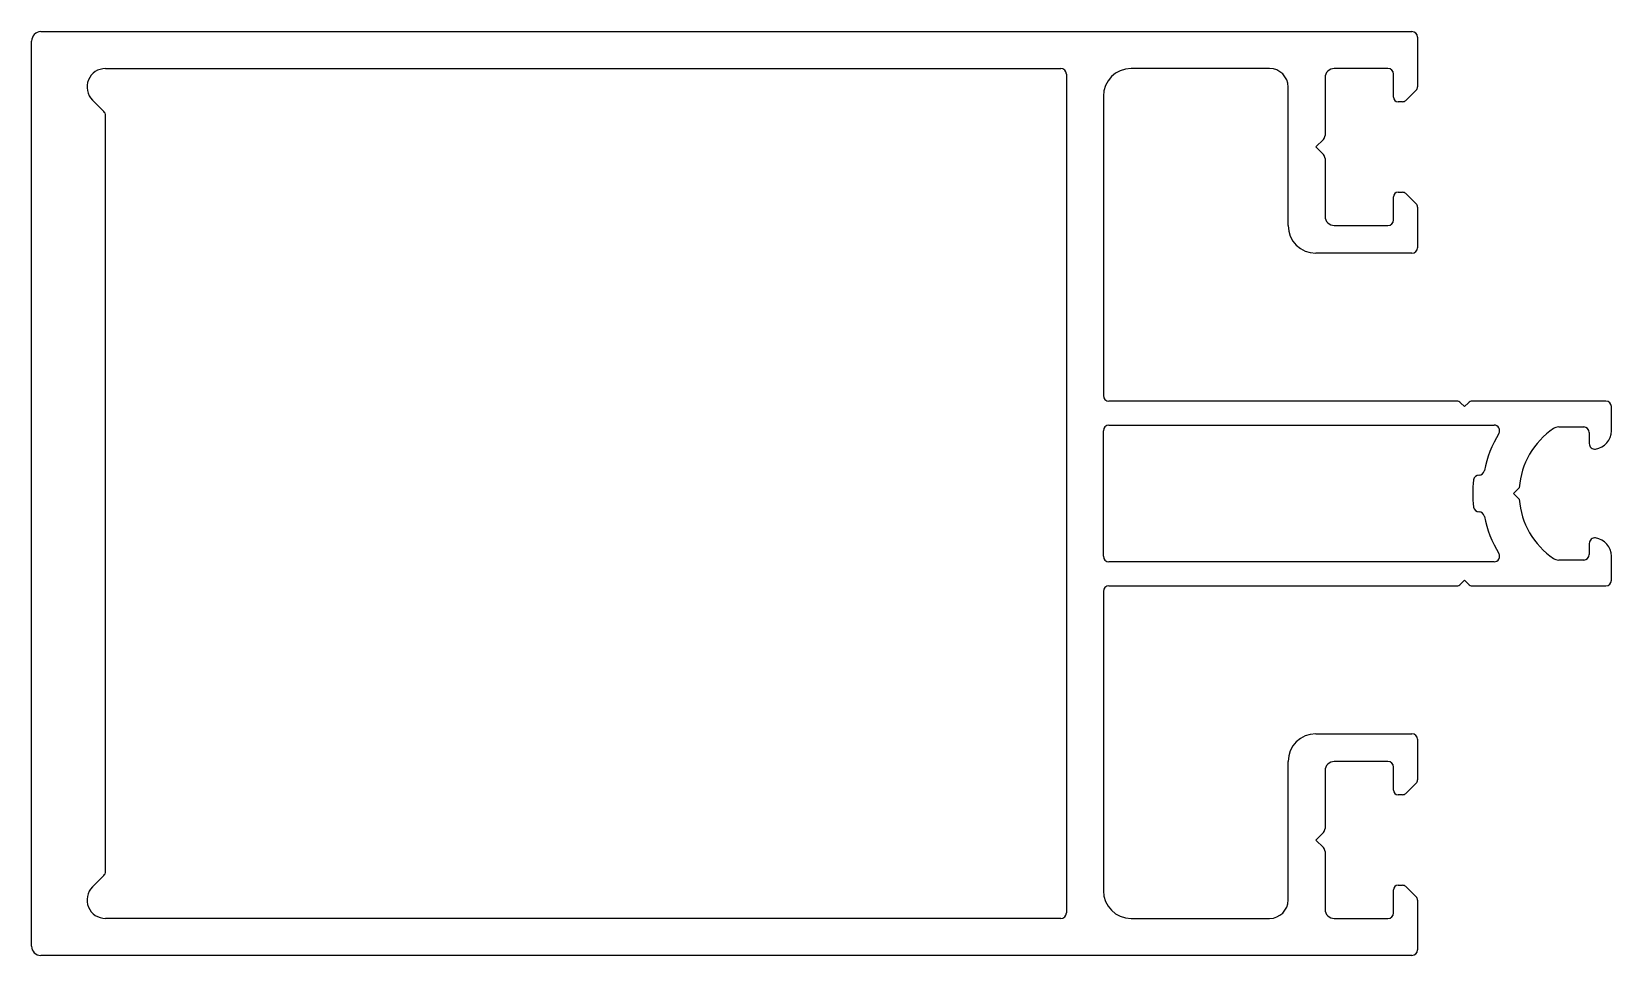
# Model space of a CAD drawing. Extents: x 596.9 to 682.4, y 536.5 to 586.5.
import ezdxf

# ---------------------------------------------------------------- set-up
doc = ezdxf.new("R2010")
doc.units = 0
doc.layers.get('0').update_dxf_attribs({"linetype": 'CONTINUOUS'})

msp = doc.modelspace()

# ---------------------------------------------------------------- linework, layer by layer
at = {"color": 0}
for p, q in [((597.405, 586.523), (671.605, 586.523)), ((596.905, 537.023), (596.905, 586.013)), ((671.905, 586.223), (671.905, 583.531)), ((600.905, 584.523), (652.605, 584.523)), ((652.905, 584.223), (652.905, 538.823)), ((663.905, 584.523), (656.405, 584.523)), ((666.905, 584.023), (666.905, 580.902)), ((670.305, 584.523), (667.405, 584.523)), ((670.605, 582.977), (670.605, 584.223)), ((664.905, 576.027), (664.905, 583.523)), ((671.831, 583.354), (671.278, 582.801)), ((600.817, 582.196), (600.198, 582.816)), ((654.905, 583.023), (654.905, 566.823)), ((671.101, 582.727), (670.855, 582.727)), ((600.905, 541.061), (600.905, 581.984)), ((666.817, 580.689), (666.405, 580.277)), ((666.405, 580.277), (666.817, 579.865)), ((666.905, 579.653), (666.905, 576.527)), ((670.605, 576.327), (670.605, 577.577)), ((670.855, 577.827), (671.101, 577.827)), ((671.278, 577.754), (671.831, 577.201)), ((671.905, 577.024), (671.905, 574.827)), ((667.405, 576.027), (670.305, 576.027)), ((671.605, 574.527), (666.405, 574.527)), ((674.026, 566.523), (655.205, 566.523)), ((674.45, 566.223), (674.238, 566.435)), ((674.662, 566.435), (674.45, 566.223)), ((682.1, 566.523), (674.874, 566.523)), ((682.4, 564.915), (682.4, 566.223)), ((655.205, 565.223), (676.053, 565.223)), ((654.905, 558.123), (654.905, 564.923)), ((679.548, 565.123), (680.9, 565.123)), ((681.2, 564.823), (681.2, 564.223)), ((675.23, 562.523), (675.238, 562.523)), ((677.1, 561.523), (677.412, 561.834)), ((677.412, 561.211), (677.1, 561.523)), ((675.238, 560.523), (675.23, 560.523)), ((681.2, 558.823), (681.2, 558.223)), ((676.053, 557.823), (655.205, 557.823)), ((680.9, 557.923), (679.548, 557.923)), ((682.4, 556.823), (682.4, 558.13)), ((674.238, 556.61), (674.45, 556.823)), ((674.45, 556.823), (674.662, 556.61)), ((654.905, 556.223), (654.905, 540.023)), ((655.205, 556.523), (674.026, 556.523)), ((674.874, 556.523), (682.1, 556.523)), ((666.405, 548.518), (671.605, 548.518)), ((671.905, 548.218), (671.905, 546.021)), ((664.905, 539.523), (664.905, 547.018)), ((666.905, 546.518), (666.905, 543.392)), ((670.305, 547.018), (667.405, 547.018)), ((670.605, 545.468), (670.605, 546.718)), ((671.831, 545.845), (671.278, 545.291)), ((671.101, 545.218), (670.855, 545.218)), ((666.817, 543.18), (666.405, 542.768)), ((666.405, 542.768), (666.817, 542.356)), ((666.905, 542.144), (666.905, 539.023)), ((600.198, 540.23), (600.817, 540.849)), ((670.605, 538.823), (670.605, 540.068)), ((670.855, 540.318), (671.101, 540.318)), ((671.278, 540.245), (671.831, 539.691)), ((671.905, 539.514), (671.905, 536.823)), ((652.605, 538.523), (600.905, 538.523)), ((656.405, 538.523), (663.905, 538.523)), ((667.405, 538.523), (670.305, 538.523)), ((671.605, 536.523), (597.405, 536.523))]:
    msp.add_line(p, q, dxfattribs=at)
for centre, radius, start, end in [((597.421, 586.006), 0.517, 91.84877, 179.23433), ((671.605, 586.223), 0.3, 0, 90), ((600.905, 583.523), 1, 90, 225), ((652.605, 584.223), 0.3, 0, 90), ((656.405, 583.023), 1.5, 90, 180), ((663.905, 583.523), 1, 0, 90), ((667.405, 584.023), 0.5, 90, 180), ((670.305, 584.223), 0.3, 0, 90), ((671.655, 583.531), 0.25, 315, 0), ((670.855, 582.977), 0.25, 180, 270), ((671.101, 582.977), 0.25, 270, 315), ((600.605, 581.984), 0.3, 0, 45), ((666.605, 580.902), 0.3, 315, 0), ((666.605, 579.653), 0.3, 0, 45), ((670.855, 577.577), 0.25, 90, 180), ((671.101, 577.577), 0.25, 45, 90), ((671.655, 577.024), 0.25, 360, 45), ((667.405, 576.527), 0.5, 180, 270), ((670.305, 576.327), 0.3, 270, 0), ((666.405, 576.027), 1.5, 180, 270), ((671.605, 574.827), 0.3, 270, 0), ((655.205, 566.823), 0.3, 180, 270), ((674.026, 566.223), 0.3, 45, 90), ((674.874, 566.223), 0.3, 90, 135), ((682.1, 566.223), 0.3, 0, 90), ((655.205, 564.923), 0.3, 90, 180), ((676.053, 564.923), 0.3, 328.67595, 90), ((681.64, 561.523), 6.24, 148.67595, 168.53456), ((681.64, 561.523), 4.24, 124.01645, 175.78747), ((679.548, 564.623), 0.5, 90, 124.01645), ((680.9, 564.823), 0.3, 0, 90), ((681.4, 564.915), 1, 278.21321, 0), ((681.498, 564.22), 0.298, 179.5855, 278.62771), ((675.23, 562.823), 0.3, 270, 348.53456), ((681.64, 561.523), 6.74, 173.75987, 186.24013), ((675.238, 562.223), 0.3, 90, 173.75987), ((681.64, 561.523), 4.24, 184.21253, 235.98355), ((675.238, 560.823), 0.3, 186.24013, 270), ((675.23, 560.223), 0.3, 11.46544, 90), ((681.64, 561.523), 6.24, 191.46544, 211.32405), ((681.501, 558.821), 0.301, 82.05969, 179.7271), ((681.4, 558.13), 1, 0, 81.78679), ((655.205, 558.123), 0.3, 180, 270), ((676.053, 558.123), 0.3, 270, 31.32405), ((679.548, 558.423), 0.5, 235.98355, 270), ((680.9, 558.223), 0.3, 270, 0), ((674.026, 556.823), 0.3, 270, 315), ((674.874, 556.823), 0.3, 225, 270), ((682.1, 556.823), 0.3, 270, 0), ((655.205, 556.223), 0.3, 90, 180), ((666.405, 547.018), 1.5, 90, 180), ((671.605, 548.218), 0.3, 0, 90), ((667.405, 546.518), 0.5, 90, 180), ((670.305, 546.718), 0.3, 0, 90), ((670.855, 545.468), 0.25, 180, 270), ((671.655, 546.021), 0.25, 315, 0), ((671.101, 545.468), 0.25, 270, 315), ((666.605, 543.392), 0.3, 315, 0), ((666.605, 542.144), 0.3, 0, 45), ((600.605, 541.061), 0.3, 315, 0), ((600.905, 539.523), 1, 135, 270), ((656.405, 540.023), 1.5, 180, 270), ((663.905, 539.523), 1, 270, 0), ((670.855, 540.068), 0.25, 90, 180), ((671.101, 540.068), 0.25, 45, 90), ((671.655, 539.514), 0.25, 360, 45), ((652.605, 538.823), 0.3, 270, 0), ((667.405, 539.023), 0.5, 180, 270), ((670.305, 538.823), 0.3, 270, 0), ((597.405, 537.023), 0.5, 180, 270), ((671.605, 536.823), 0.3, 270, 0)]:
    msp.add_arc(centre, radius, start, end, dxfattribs=at)

doc.saveas('drawing.dxf')
